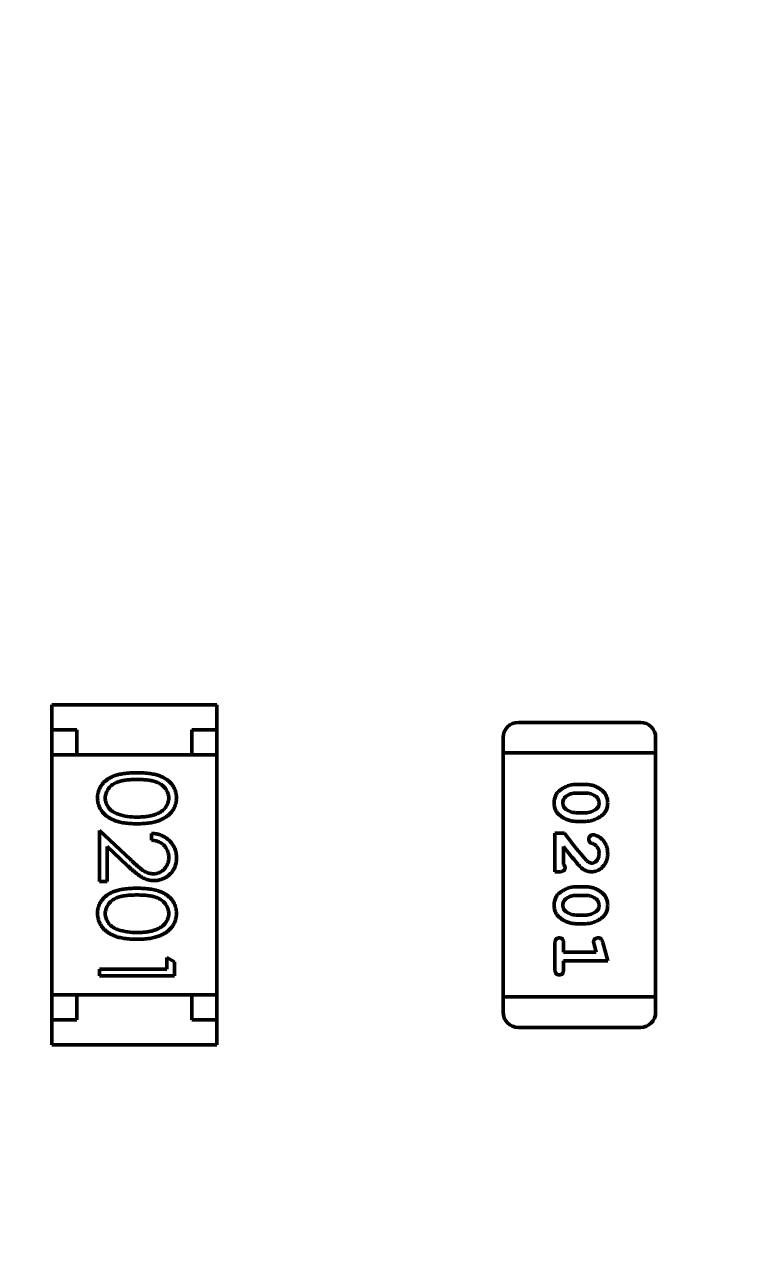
# Model space of a CAD drawing. Header units: millimetres. Extents: x 71 to 428, y 120 to 295.
# Drawn here: x 349.053 to 350.515, y 226.972 to 229.439 of the extents above; entities that cross this region are included whole.
import ezdxf

# ---------------------------------------------------------------- set-up
doc = ezdxf.new("R2010")
doc.units = ezdxf.units.MM
doc.header["$LTSCALE"] = 0.75
doc.layers.add('Dim', color=3, linetype='Continuous', lineweight=25)
doc.layers.add('Visible', color=7, linetype='Continuous', lineweight=50)
doc.layers.add('尺寸标注', color=3, linetype='Continuous')
doc.styles.get("Standard").update_dxf_attribs({"font": 'arial.ttf'})
doc.dimstyles.new('Dim-ISO-25', dxfattribs={"dimtxt": 3.5, "dimasz": 3.5, "dimexe": 2.1, "dimexo": 2.1, "dimgap": 1.4, "dimtad": 1, "dimzin": 12, "dimdsep": 46, "dimtxsty": 'Standard', "dimcen": 0, "dimazin": 3, "dimtp": 0.1, "dimtm": 0.1, "dimtfac": 0.714286, "dimtmove": 0, "dimatfit": 3, "dimfxl": 1, "dimtzin": 12, "dimarcsym": 0})

# ---------------------------------------------------------------- blocks, each defined once
blk = doc.blocks.new('*D140')
at = {"color": 0, "linetype": 'ByBlock', "lineweight": -2}
for p, q in [((325.4004, 221.7318), (325.4004, 264.5936)), ((354.8964, 258.3129), (354.8964, 264.5936)), ((325.4004, 262.4936), (354.8964, 262.4936))]:
    blk.add_line(p, q, dxfattribs=at)
at = {"color": 0, "linetype": 'ByBlock'}
for points in [[(325.4004, 262.4936), (328.9004, 261.9102), (328.9004, 263.0769)], [(354.8964, 262.4936), (351.3964, 261.9102), (351.3964, 263.0769)]]:
    blk.add_solid(points, dxfattribs=at)
at = {"layer": 'Defpoints', "color": 0, "linetype": 'ByBlock'}
for p in [(354.8964, 256.2129), (325.4004, 219.6318)]:
    blk.add_point(p, dxfattribs=at)
at = {"color": 0, "linetype": 'ByBlock', "lineweight": -2, "insert": (340.1484, 265.6806), "char_height": 3.5, "attachment_point": 5}
blk.add_mtext('\\A0;29.5', dxfattribs=at)
blk = doc.blocks.new('*D109')
at = {"color": 0, "linetype": 'ByBlock', "lineweight": -2}
for p, q in [((352.9086, 242.8617), (269.2309, 242.8617)), ((271.3309, 242.8617), (271.3309, 204.496)), ((301.8219, 204.496), (269.2309, 204.496))]:
    blk.add_line(p, q, dxfattribs=at)
at = {"color": 0, "linetype": 'ByBlock'}
for points in [[(271.3309, 242.8617), (270.7475, 239.3617), (271.9142, 239.3617)], [(271.3309, 204.496), (270.7475, 207.996), (271.9142, 207.996)]]:
    blk.add_solid(points, dxfattribs=at)
at = {"layer": 'Defpoints', "color": 0, "linetype": 'ByBlock'}
for p in [(355.0086, 242.8617), (303.9219, 204.496)]:
    blk.add_point(p, dxfattribs=at)
at = {"color": 0, "linetype": 'ByBlock', "lineweight": -2, "insert": (268.1427, 223.6788), "char_height": 3.5, "attachment_point": 5, "rotation": 90}
blk.add_mtext('\\A0;38.37', dxfattribs=at)

msp = doc.modelspace()

# ---------------------------------------------------------------- linework, layer by layer
at = {"layer": 'Visible'}
for p, q in [((349.1068, 228.08), (349.4368, 228.08)), ((349.1068, 228.08), (349.1068, 228.03)), ((349.4368, 228.08), (349.4368, 228.03)), ((350.283, 228.0446), (350.0391, 228.0446)), ((349.1068, 228.03), (349.1068, 227.98)), ((349.1568, 228.03), (349.1068, 228.03)), ((349.1568, 227.98), (349.1568, 228.03)), ((349.3868, 228.03), (349.3868, 227.98)), ((349.4368, 228.03), (349.3868, 228.03)), ((349.4368, 227.98), (349.4368, 228.03)), ((350.0086, 228.0142), (350.0086, 227.9837)), ((350.3134, 227.9837), (350.3134, 228.0142)), ((349.4368, 227.98), (349.1068, 227.98)), ((349.1068, 227.5), (349.1068, 227.98)), ((349.1568, 227.98), (349.3868, 227.98)), ((349.4368, 227.5), (349.4368, 227.98)), ((350.0086, 227.9837), (350.0391, 227.9837)), ((350.0086, 227.9837), (350.0086, 227.496)), ((350.0086, 227.9837), (350.0391, 227.9837)), ((350.283, 227.9837), (350.0391, 227.9837)), ((350.283, 227.9837), (350.0391, 227.9837)), ((350.283, 227.9837), (350.3134, 227.9837)), ((350.283, 227.9837), (350.3134, 227.9837)), ((350.3134, 227.496), (350.3134, 227.9837)), ((350.1553, 227.9207), (350.1731, 227.9207)), ((350.1556, 227.9034), (350.1728, 227.9034)), ((350.1731, 227.8468), (350.1553, 227.8468)), ((350.1728, 227.8641), (350.1556, 227.8641)), ((349.2021, 227.8285), (349.2642, 227.7704)), ((349.2021, 227.7266), (349.2021, 227.8285)), ((349.306, 227.8093), (349.306, 227.8228)), ((350.1123, 227.8232), (350.1312, 227.8232)), ((350.1123, 227.7461), (350.1123, 227.8232)), ((349.2175, 227.7964), (349.2175, 227.7266)), ((349.2576, 227.7589), (349.2175, 227.7964)), ((350.1296, 227.7965), (350.1296, 227.7603)), ((350.1201, 227.7461), (350.1123, 227.7461)), ((349.2175, 227.7266), (349.2021, 227.7266)), ((350.1553, 227.7162), (350.1731, 227.7162)), ((350.1556, 227.6989), (350.1728, 227.6989)), ((350.1728, 227.6596), (350.1556, 227.6596)), ((350.1731, 227.6423), (350.1553, 227.6423)), ((350.1123, 227.5511), (350.1123, 227.603)), ((350.1296, 227.603), (350.1296, 227.5857)), ((350.1945, 227.5857), (350.1904, 227.6007)), ((350.2078, 227.6049), (350.2177, 227.5684)), ((349.3367, 227.5747), (349.3521, 227.5659)), ((349.3367, 227.5516), (349.3367, 227.5747)), ((350.1296, 227.5857), (350.1945, 227.5857)), ((349.2021, 227.5516), (349.3367, 227.5516)), ((349.2021, 227.5382), (349.2021, 227.5516)), ((349.3521, 227.5659), (349.3521, 227.5382)), ((350.1296, 227.5684), (350.1296, 227.5511)), ((350.2177, 227.5684), (350.1296, 227.5684)), ((349.3521, 227.5382), (349.2021, 227.5382)), ((349.1068, 227.5), (349.1068, 227.45)), ((349.4368, 227.5), (349.1068, 227.5)), ((349.1568, 227.5), (349.3868, 227.5)), ((349.1568, 227.45), (349.1568, 227.5)), ((349.3868, 227.5), (349.3868, 227.45)), ((349.4368, 227.45), (349.4368, 227.5)), ((350.0391, 227.496), (350.0086, 227.496)), ((350.0086, 227.496), (350.0391, 227.496)), ((350.0086, 227.496), (350.0086, 227.4655)), ((350.0391, 227.496), (350.283, 227.496)), ((350.283, 227.496), (350.0391, 227.496)), ((350.3134, 227.496), (350.283, 227.496)), ((350.283, 227.496), (350.3134, 227.496)), ((350.3134, 227.4655), (350.3134, 227.496)), ((349.1068, 227.45), (349.1568, 227.45)), ((349.1068, 227.4), (349.1068, 227.45)), ((349.3868, 227.45), (349.4368, 227.45)), ((349.4368, 227.4), (349.4368, 227.45)), ((350.0391, 227.435), (350.283, 227.435)), ((349.1068, 227.4), (349.4368, 227.4))]:
    msp.add_line(p, q, dxfattribs=at)
at = {"layer": 'Visible', "extrusion": (0, 0, -1)}
msp.add_circle((-354.8964, 204.496), 47.93, dxfattribs=at)
for centre, start, end in [((-350.0391, 228.0142), 360, 90), ((-350.0391, 227.4655), 270, 360)]:
    msp.add_arc(centre, 0.0305, start, end, dxfattribs=at)
at = {"layer": 'Visible'}
for centre, radius, start, end in [((350.283, 228.0142), 0.0305, 0, 90), ((350.1549, 227.8689), 0.0345, 88.9143, 128.8744), ((350.1734, 227.8989), 0.0348, 268.967, 308.4954), ((349.2745, 227.9668), 0.1113, 251.6443, 271.3671), ((350.6753, 228.2198), 0.6732, 216.0869, 222.1374), ((350.8615, 228.3575), 0.9222, 217.4735, 220.1522), ((350.1549, 227.6644), 0.0345, 88.9143, 128.8744), ((350.1734, 227.6944), 0.0348, 268.967, 308.4954), ((349.2745, 227.736), 0.1113, 251.6443, 271.3671), ((350.2129, 227.6078), 0.0236, 184.1731, 197.5488), ((350.283, 227.4655), 0.0305, 270, 0)]:
    msp.add_arc(centre, radius, start, end, dxfattribs=at)
for points, knots in [([(349.1983, 227.8938), (349.1983, 227.895), (349.1983, 227.8973), (349.1987, 227.9008), (349.1994, 227.9041), (349.2003, 227.9074), (349.2014, 227.9106), (349.2029, 227.9137), (349.2046, 227.9167), (349.2065, 227.9196), (349.2087, 227.9224), (349.2111, 227.9251), (349.2139, 227.9275), (349.2168, 227.9298), (349.22, 227.932), (349.2235, 227.934), (349.2272, 227.9359), (349.2312, 227.9376), (349.2356, 227.9391), (349.2403, 227.9404), (349.2454, 227.9415), (349.251, 227.9424), (349.2569, 227.9431), (349.2633, 227.9436), (349.27, 227.9439), (349.2747, 227.9439), (349.2771, 227.9439)], [0, 0, 0, 0, 0.033787, 0.066622, 0.099285, 0.131361, 0.163585, 0.196104, 0.228902, 0.262158, 0.295991, 0.330218, 0.36506, 0.400951, 0.43762, 0.475708, 0.515381, 0.556414, 0.599765, 0.646424, 0.696431, 0.749782, 0.806573, 0.867436, 0.931887, 1, 1, 1, 1]), ([(349.2771, 227.9439), (349.2795, 227.9439), (349.2841, 227.9439), (349.2909, 227.9436), (349.2973, 227.9431), (349.3033, 227.9424), (349.3088, 227.9415), (349.3139, 227.9404), (349.3186, 227.9391), (349.3229, 227.9377), (349.3269, 227.936), (349.3306, 227.9342), (349.334, 227.9321), (349.3373, 227.93), (349.3402, 227.9277), (349.3429, 227.9252), (349.3454, 227.9225), (349.3476, 227.9197), (349.3496, 227.9168), (349.3513, 227.9137), (349.3527, 227.9106), (349.3539, 227.9074), (349.3548, 227.9041), (349.3555, 227.9008), (349.3559, 227.8973), (349.3559, 227.895), (349.356, 227.8938)], [0, 0, 0, 0, 0.068595, 0.133246, 0.194313, 0.251279, 0.304513, 0.354235, 0.400481, 0.443411, 0.484015, 0.523252, 0.561042, 0.5979, 0.633518, 0.668314, 0.702496, 0.736685, 0.770293, 0.803437, 0.835913, 0.86846, 0.900847, 0.933467, 0.966258, 1, 1, 1, 1]), ([(349.2771, 227.9305), (349.2751, 227.9305), (349.2712, 227.9305), (349.2656, 227.9302), (349.2603, 227.9298), (349.2554, 227.9294), (349.2509, 227.9287), (349.2468, 227.9279), (349.243, 227.927), (349.2396, 227.9259), (349.2365, 227.9247), (349.2336, 227.9233), (349.2309, 227.9219), (349.2283, 227.9202), (349.226, 227.9185), (349.2239, 227.9166), (349.222, 227.9145), (349.2197, 227.9117), (349.2173, 227.9079), (349.2152, 227.9032), (349.2139, 227.8983), (349.2137, 227.895), (349.2137, 227.8933)], [0, 0, 0, 0, 0.072951, 0.141584, 0.205926, 0.265301, 0.320597, 0.371817, 0.41879, 0.461699, 0.502134, 0.540804, 0.578181, 0.614297, 0.649678, 0.684299, 0.718359, 0.752081, 0.817652, 0.879722, 0.939966, 1, 1, 1, 1]), ([(349.3406, 227.8933), (349.3405, 227.895), (349.3403, 227.8983), (349.3391, 227.9032), (349.3369, 227.9079), (349.3346, 227.9117), (349.3323, 227.9145), (349.3304, 227.9165), (349.3283, 227.9184), (349.3259, 227.9202), (349.3234, 227.9218), (349.3207, 227.9233), (349.3178, 227.9247), (349.3147, 227.9259), (349.3113, 227.927), (349.3075, 227.9279), (349.3034, 227.9287), (349.2989, 227.9293), (349.294, 227.9299), (349.2887, 227.9302), (349.283, 227.9305), (349.2791, 227.9305), (349.2771, 227.9305)], [0, 0, 0, 0, 0.060387, 0.120883, 0.182755, 0.247811, 0.281299, 0.315088, 0.349702, 0.384857, 0.420966, 0.458511, 0.497175, 0.537602, 0.580503, 0.627468, 0.678388, 0.733983, 0.793747, 0.857714, 0.926698, 1, 1, 1, 1]), ([(350.1107, 227.8837), (350.1107, 227.8853), (350.1108, 227.8885), (350.1117, 227.8931), (350.113, 227.8973), (350.1146, 227.9005), (350.1162, 227.9028), (350.1176, 227.9046), (350.1193, 227.9063), (350.1211, 227.908), (350.1232, 227.9096), (350.1256, 227.9113), (350.1281, 227.9129), (350.1308, 227.9145), (350.1337, 227.9159), (350.1367, 227.9172), (350.1397, 227.9183), (350.1427, 227.9192), (350.1458, 227.9199), (350.1489, 227.9204), (350.1521, 227.9207), (350.1542, 227.9207), (350.1553, 227.9207)], [0, 0, 0, 0, 0.00000497342, 0.0000096394, 0.00001402095, 0.00001825168, 0.00002037965, 0.00002265599, 0.00002504403, 0.00002759278, 0.00003028011, 0.00003314629, 0.00003618373, 0.00003942054, 0.00004270743, 0.0000459775, 0.00004918291, 0.00005238891, 0.00005556952, 0.00005878627, 0.00006197839, 0.00006523258, 0.00006523258, 0.00006523258, 0.00006523258]), ([(350.1731, 227.9207), (350.1744, 227.9207), (350.177, 227.9207), (350.1808, 227.9202), (350.1847, 227.9195), (350.1885, 227.9184), (350.1922, 227.9171), (350.1959, 227.9154), (350.1996, 227.9135), (350.2032, 227.9113), (350.2066, 227.9088), (350.2096, 227.906), (350.2121, 227.903), (350.2141, 227.8997), (350.2157, 227.8961), (350.2168, 227.8923), (350.2176, 227.8882), (350.2176, 227.8854), (350.2177, 227.8839)], [0, 0, 0, 0, 0.00000392332, 0.00000781989, 0.00001171272, 0.00001567896, 0.00001965637, 0.0000237297, 0.00002787662, 0.00003216055, 0.00003639187, 0.00004045616, 0.00004438048, 0.00004824611, 0.00005213167, 0.00005611832, 0.00006024496, 0.00006456571, 0.00006456571, 0.00006456571, 0.00006456571]), ([(349.2771, 227.842), (349.2748, 227.842), (349.2703, 227.8421), (349.2638, 227.8424), (349.2576, 227.8429), (349.2518, 227.8436), (349.2463, 227.8446), (349.2412, 227.8458), (349.2365, 227.8471), (349.2321, 227.8487), (349.228, 227.8505), (349.2242, 227.8524), (349.2207, 227.8545), (349.2174, 227.8567), (349.2143, 227.8591), (349.2115, 227.8617), (349.209, 227.8645), (349.2067, 227.8674), (349.2048, 227.8704), (349.203, 227.8735), (349.2016, 227.8767), (349.2004, 227.8799), (349.1994, 227.8833), (349.1988, 227.8867), (349.1983, 227.8902), (349.1983, 227.8926), (349.1983, 227.8938)], [0, 0, 0, 0, 0.065063, 0.126773, 0.185516, 0.240765, 0.29298, 0.34225, 0.388919, 0.432776, 0.474628, 0.514775, 0.553606, 0.591426, 0.628028, 0.663804, 0.698984, 0.733591, 0.767628, 0.801208, 0.834264, 0.866981, 0.89972, 0.932702, 0.966176, 1, 1, 1, 1]), ([(349.2137, 227.8933), (349.2137, 227.8917), (349.2139, 227.8883), (349.2152, 227.8835), (349.2172, 227.8788), (349.2195, 227.8751), (349.2218, 227.8723), (349.2237, 227.8703), (349.2258, 227.8684), (349.2281, 227.8667), (349.2307, 227.8651), (349.2334, 227.8636), (349.2363, 227.8623), (349.2384, 227.8615), (349.2394, 227.8611)], [0, 0, 0, 0, 0.112813, 0.225394, 0.339595, 0.459675, 0.521735, 0.583926, 0.648174, 0.713881, 0.781004, 0.851451, 0.924051, 1, 1, 1, 1]), ([(349.356, 227.8938), (349.3559, 227.8926), (349.3559, 227.8902), (349.3555, 227.8867), (349.3548, 227.8833), (349.3539, 227.8799), (349.3527, 227.8767), (349.3513, 227.8735), (349.3496, 227.8704), (349.3476, 227.8675), (349.3453, 227.8646), (349.3428, 227.8619), (349.34, 227.8593), (349.337, 227.8569), (349.3337, 227.8546), (349.3302, 227.8525), (349.3263, 227.8506), (349.3222, 227.8488), (349.3178, 227.8472), (349.3131, 227.8458), (349.3079, 227.8446), (349.3025, 227.8437), (349.2966, 227.8429), (349.2904, 227.8424), (349.2838, 227.8421), (349.2794, 227.842), (349.2771, 227.842)], [0, 0, 0, 0, 0.033788, 0.067194, 0.099862, 0.132567, 0.165151, 0.197913, 0.231319, 0.265083, 0.299255, 0.334399, 0.369943, 0.406284, 0.444064, 0.482998, 0.523354, 0.565537, 0.609613, 0.656391, 0.705885, 0.758325, 0.813832, 0.872795, 0.934722, 1, 1, 1, 1]), ([(349.2771, 227.8555), (349.2789, 227.8555), (349.2824, 227.8555), (349.2876, 227.8557), (349.2925, 227.8562), (349.2972, 227.8567), (349.3016, 227.8574), (349.3058, 227.8582), (349.3097, 227.8593), (349.3133, 227.8605), (349.3168, 227.8618), (349.3199, 227.8632), (349.3229, 227.8648), (349.3256, 227.8665), (349.3281, 227.8683), (349.3303, 227.8702), (349.3323, 227.8723), (349.3346, 227.8751), (349.3369, 227.8789), (349.3391, 227.8836), (349.3403, 227.8884), (349.3405, 227.8917), (349.3406, 227.8933)], [0, 0, 0, 0, 0.065681, 0.128486, 0.188175, 0.245106, 0.299448, 0.350823, 0.399942, 0.446672, 0.491255, 0.533376, 0.573853, 0.612526, 0.649597, 0.685532, 0.720106, 0.753838, 0.818925, 0.880493, 0.940311, 1, 1, 1, 1]), ([(350.128, 227.8837), (350.128, 227.8854), (350.1281, 227.8878), (350.1298, 227.8916), (350.1303, 227.8926), (350.1318, 227.8944), (350.1325, 227.8951), (350.1333, 227.8958)], [-0.00130772, -0.00130772, -0.00130772, -0.00130772, -0.000568367, -0.000568367, -0.000303346, -0.000303346, 0, 0, 0, 0]), ([(350.1728, 227.9034), (350.1738, 227.9034), (350.1759, 227.9034), (350.179, 227.903), (350.1819, 227.9025), (350.1847, 227.9017), (350.1874, 227.9007), (350.1899, 227.8994), (350.1923, 227.8979), (350.1938, 227.8968), (350.1946, 227.8962)], [0, 0, 0, 0, 0.00000318492, 0.00000626087, 0.00000925103, 0.00001217896, 0.00001502895, 0.00001784239, 0.00002067728, 0.00002351442, 0.00002351442, 0.00002351442, 0.00002351442]), ([(350.1946, 227.8962), (350.195, 227.8958), (350.1959, 227.895), (350.1971, 227.8936), (350.1981, 227.8922), (350.1989, 227.8907), (350.1996, 227.8891), (350.2, 227.8874), (350.2003, 227.8857), (350.2003, 227.8844), (350.2004, 227.8838)], [0, 0, 0, 0, 0.00000183944, 0.00000361127, 0.00000533318, 0.000007034, 0.00000875084, 0.00001047589, 0.00001226209, 0.00001410398, 0.00001410398, 0.00001410398, 0.00001410398]), ([(350.1553, 227.8468), (350.154, 227.8468), (350.1514, 227.8469), (350.1475, 227.8473), (350.1437, 227.8481), (350.1399, 227.8491), (350.1361, 227.8505), (350.1324, 227.8522), (350.1287, 227.8541), (350.1251, 227.8563), (350.1217, 227.8588), (350.1188, 227.8616), (350.1163, 227.8646), (350.1142, 227.8679), (350.1126, 227.8715), (350.1115, 227.8753), (350.1108, 227.8794), (350.1107, 227.8823), (350.1107, 227.8837)], [0, 0, 0, 0, 0.00000392684, 0.00000785143, 0.00001177672, 0.00001571618, 0.00001972871, 0.00002380569, 0.00002796783, 0.00003225561, 0.00003649073, 0.00004054073, 0.00004446857, 0.0000483457, 0.00005223474, 0.00005622497, 0.00006035531, 0.00006470459, 0.00006470459, 0.00006470459, 0.00006470459]), ([(350.1338, 227.8714), (350.1333, 227.8718), (350.1324, 227.8725), (350.1313, 227.8739), (350.1302, 227.8753), (350.1294, 227.8768), (350.1288, 227.8784), (350.1283, 227.8801), (350.1281, 227.8818), (350.128, 227.883), (350.128, 227.8837)], [0, 0, 0, 0, 0.0000018202, 0.00000358945, 0.00000532878, 0.00000700563, 0.00000871996, 0.00001041883, 0.00001217822, 0.00001401743, 0.00001401743, 0.00001401743, 0.00001401743]), ([(350.1556, 227.8641), (350.1545, 227.8641), (350.1524, 227.8642), (350.1494, 227.8645), (350.1465, 227.8651), (350.1437, 227.8659), (350.141, 227.8669), (350.1385, 227.8682), (350.136, 227.8696), (350.1345, 227.8708), (350.1338, 227.8714)], [0, 0, 0, 0, 0.00000318535, 0.00000626171, 0.00000925226, 0.0000121569, 0.00001503035, 0.00001784417, 0.00002067944, 0.00002351696, 0.00002351696, 0.00002351696, 0.00002351696]), ([(350.2177, 227.8839), (350.2176, 227.8823), (350.2175, 227.8792), (350.2167, 227.8746), (350.2154, 227.8704), (350.2138, 227.8673), (350.2123, 227.8649), (350.2108, 227.8632), (350.2092, 227.8615), (350.2073, 227.8597), (350.2052, 227.8581), (350.2029, 227.8564), (350.2003, 227.8548), (350.1976, 227.8532), (350.1947, 227.8517), (350.1918, 227.8504), (350.1888, 227.8493), (350.1857, 227.8484), (350.1826, 227.8477), (350.1795, 227.8472), (350.1763, 227.8469), (350.1741, 227.8468), (350.1731, 227.8468)], [0, 0, 0, 0, 0.0000049509, 0.00000956577, 0.00001394934, 0.00001814864, 0.00002029821, 0.00002254065, 0.00002494766, 0.00002747925, 0.00003018326, 0.00003308541, 0.00003612424, 0.00003937499, 0.00004267473, 0.00004595618, 0.00004918637, 0.00005240085, 0.00005560716, 0.00005880481, 0.00006204786, 0.00006530354, 0.00006530354, 0.00006530354, 0.00006530354]), ([(350.2004, 227.8838), (350.2003, 227.8821), (350.2003, 227.8797), (350.1986, 227.8759), (350.1981, 227.875), (350.1966, 227.873), (350.1959, 227.8724), (350.1951, 227.8717)], [-0.001290056, -0.001290056, -0.001290056, -0.001290056, -0.000574455, -0.000574455, -0.000312129, -0.000312129, 0, 0, 0, 0]), ([(349.306, 227.8228), (349.3077, 227.8227), (349.3113, 227.8225), (349.3164, 227.8217), (349.3213, 227.8206), (349.3259, 227.8189), (349.3303, 227.8169), (349.3344, 227.8145), (349.3383, 227.8116), (349.3419, 227.8083), (349.3453, 227.8048), (349.3481, 227.8009), (349.3505, 227.7969), (349.3525, 227.7927), (349.3541, 227.7883), (349.3552, 227.7837), (349.3559, 227.7788), (349.3559, 227.7755), (349.356, 227.7739)], [0, 0, 0, 0, 0.068791, 0.135103, 0.198979, 0.261904, 0.323495, 0.385195, 0.446969, 0.509765, 0.572251, 0.633405, 0.693251, 0.752583, 0.812579, 0.873275, 0.93555, 1, 1, 1, 1]), ([(350.1799, 227.8112), (350.1799, 227.8118), (350.18, 227.813), (350.1805, 227.8146), (350.1813, 227.8161), (350.1824, 227.8175), (350.1837, 227.8186), (350.1852, 227.8194), (350.1867, 227.82), (350.1878, 227.82), (350.1883, 227.8201)], [0, 0, 0, 0, 0.00000173224, 0.00000338557, 0.00000506021, 0.00000680672, 0.00000853127, 0.00001015356, 0.00001173733, 0.00001335086, 0.00001335086, 0.00001335086, 0.00001335086]), ([(350.1883, 227.8201), (350.1892, 227.82), (350.1912, 227.8198), (350.1942, 227.8189), (350.1975, 227.8174), (350.2011, 227.8155), (350.2047, 227.813), (350.2079, 227.8098), (350.2108, 227.8062), (350.2132, 227.802), (350.2152, 227.7975), (350.2166, 227.7928), (350.2175, 227.7879), (350.2176, 227.7845), (350.2177, 227.7828)], [0, 0, 0, 0, 0.00000270097, 0.00000585083, 0.00000944726, 0.00001361474, 0.00001806426, 0.00002254117, 0.00002715344, 0.00003199017, 0.00003694194, 0.00004188211, 0.00004685466, 0.00005196179, 0.00005196179, 0.00005196179, 0.00005196179]), ([(349.3406, 227.7745), (349.3405, 227.7757), (349.3405, 227.778), (349.3401, 227.7814), (349.3393, 227.7846), (349.3383, 227.7877), (349.3371, 227.7906), (349.3355, 227.7934), (349.3336, 227.796), (349.3315, 227.7985), (349.3291, 227.8008), (349.3265, 227.8028), (349.3236, 227.8045), (349.3206, 227.806), (349.3172, 227.8073), (349.3137, 227.8082), (349.3099, 227.8089), (349.3073, 227.8092), (349.306, 227.8093)], [0, 0, 0, 0, 0.064439, 0.126547, 0.186887, 0.245878, 0.304041, 0.362191, 0.420976, 0.48066, 0.5406, 0.600689, 0.661936, 0.724443, 0.789038, 0.856314, 0.926352, 1, 1, 1, 1]), ([(350.1865, 227.8028), (350.1859, 227.803), (350.1849, 227.8034), (350.1835, 227.8041), (350.1823, 227.805), (350.1814, 227.806), (350.1807, 227.8072), (350.1802, 227.8084), (350.18, 227.8098), (350.1799, 227.8107), (350.1799, 227.8112)], [0, 0, 0, 0, 0.00000176971, 0.00000333785, 0.00000478827, 0.00000612499, 0.00000741067, 0.00000872109, 0.00001009523, 0.00001156844, 0.00001156844, 0.00001156844, 0.00001156844]), ([(350.195, 227.7978), (350.1945, 227.7983), (350.1934, 227.7994), (350.1914, 227.8006), (350.1891, 227.8018), (350.1874, 227.8024), (350.1865, 227.8028)], [0, 0, 0, 0, 0.000002175077, 0.000004534679, 0.00000710803, 0.00000994851, 0.00000994851, 0.00000994851, 0.00000994851]), ([(350.2004, 227.7829), (350.2003, 227.7852), (350.2003, 227.7877), (350.1977, 227.7946), (350.196, 227.7966), (350.195, 227.7978)], [0, 0, 0, 0, 0.000683895, 0.000683895, 0.001354625, 0.001354625, 0.001354625, 0.001354625]), ([(349.2642, 227.7704), (349.2657, 227.769), (349.2685, 227.7662), (349.2727, 227.7624), (349.2765, 227.7589), (349.28, 227.7558), (349.2833, 227.7532), (349.2863, 227.7508), (349.2889, 227.749), (349.2921, 227.7469), (349.2959, 227.7449), (349.3005, 227.7432), (349.3053, 227.7422), (349.3085, 227.7421), (349.3102, 227.742)], [0, 0, 0, 0, 0.110803, 0.212829, 0.306101, 0.390647, 0.466924, 0.534481, 0.593587, 0.644557, 0.7362, 0.825024, 0.911986, 1, 1, 1, 1]), ([(349.3102, 227.742), (349.3112, 227.742), (349.3132, 227.7421), (349.3162, 227.7426), (349.319, 227.7433), (349.3218, 227.7443), (349.3244, 227.7457), (349.3269, 227.7473), (349.3294, 227.7492), (349.3316, 227.7514), (349.3337, 227.7538), (349.3356, 227.7564), (349.3371, 227.7591), (349.3384, 227.7619), (349.3394, 227.7649), (349.3401, 227.768), (349.3405, 227.7712), (349.3405, 227.7734), (349.3406, 227.7745)], [0, 0, 0, 0, 0.061965, 0.122122, 0.180988, 0.239933, 0.299906, 0.359989, 0.421776, 0.486576, 0.551535, 0.615018, 0.677259, 0.73973, 0.80305, 0.866495, 0.931973, 1, 1, 1, 1]), ([(349.356, 227.7739), (349.3559, 227.7722), (349.3558, 227.769), (349.3552, 227.7643), (349.3542, 227.7598), (349.3528, 227.7555), (349.3508, 227.7515), (349.3485, 227.7478), (349.3459, 227.7442), (349.3427, 227.741), (349.3394, 227.7381), (349.3358, 227.7356), (349.3321, 227.7334), (349.3283, 227.7316), (349.3242, 227.7303), (349.3201, 227.7292), (349.3158, 227.7287), (349.3129, 227.7286), (349.3114, 227.7285)], [0, 0, 0, 0, 0.069475, 0.136517, 0.200789, 0.26383, 0.325735, 0.387291, 0.449509, 0.512968, 0.576275, 0.63758, 0.697903, 0.757172, 0.816599, 0.876653, 0.93729, 1, 1, 1, 1]), ([(350.2177, 227.7828), (350.2176, 227.7815), (350.2176, 227.7789), (350.2172, 227.7751), (350.2164, 227.7716), (350.2154, 227.7681), (350.214, 227.7649), (350.2123, 227.7619), (350.2104, 227.759), (350.2081, 227.7564), (350.2057, 227.754), (350.2031, 227.7519), (350.2004, 227.7501), (350.1975, 227.7486), (350.1946, 227.7475), (350.1915, 227.7467), (350.1882, 227.7462), (350.186, 227.7462), (350.1849, 227.7461)], [0, 0, 0, 0, 0.00000396152, 0.00000777318, 0.00001144186, 0.00001501091, 0.00001850341, 0.0000219689, 0.00002545535, 0.0000289496, 0.00003241385, 0.00003575633, 0.00003900914, 0.00004220711, 0.00004540995, 0.00004860867, 0.00005188381, 0.00005525319, 0.00005525319, 0.00005525319, 0.00005525319]), ([(350.1858, 227.7634), (350.1868, 227.7635), (350.1886, 227.7636), (350.1914, 227.7647), (350.1938, 227.7664), (350.1961, 227.7687), (350.198, 227.7716), (350.1994, 227.775), (350.2002, 227.7788), (350.2003, 227.7815), (350.2004, 227.7829)], [0, 0, 0, 0, 0.00000276995, 0.00000554886, 0.00000847062, 0.00001170472, 0.00001512547, 0.00001868094, 0.00002249375, 0.00002666224, 0.00002666224, 0.00002666224, 0.00002666224]), ([(349.3114, 227.7285), (349.3093, 227.7286), (349.3051, 227.7288), (349.2991, 227.73), (349.2932, 227.7319), (349.2884, 227.7342), (349.2846, 227.7366), (349.2814, 227.7387), (349.278, 227.7411), (349.2744, 227.744), (349.2705, 227.7472), (349.2664, 227.7507), (349.2621, 227.7547), (349.2591, 227.7575), (349.2576, 227.7589)], [0, 0, 0, 0, 0.098702, 0.195672, 0.292422, 0.391343, 0.444462, 0.504229, 0.570352, 0.642546, 0.722288, 0.807921, 0.90047, 1, 1, 1, 1]), ([(350.1327, 227.7548), (350.1327, 227.7541), (350.1326, 227.7529), (350.1321, 227.7512), (350.1312, 227.7497), (350.1299, 227.7484), (350.1281, 227.7473), (350.1259, 227.7466), (350.1232, 227.7462), (350.1212, 227.7461), (350.1201, 227.7461)], [0, 0, 0, 0, 0.00000187764, 0.00000361327, 0.00000531251, 0.0000070813, 0.00000902226, 0.00001129545, 0.00001397833, 0.00001713871, 0.00001713871, 0.00001713871, 0.00001713871]), ([(350.1296, 227.7603), (350.1301, 227.7598), (350.1309, 227.759), (350.1319, 227.7575), (350.1326, 227.7562), (350.1327, 227.7552), (350.1327, 227.7548)], [0, 0, 0, 0, 0.000001979447, 0.000003689122, 0.000005162448, 0.000006502727, 0.000006502727, 0.000006502727, 0.000006502727]), ([(350.1849, 227.7461), (350.1838, 227.7462), (350.1815, 227.7462), (350.1782, 227.7468), (350.1751, 227.7477), (350.1725, 227.7488), (350.1705, 227.7499), (350.1688, 227.751), (350.1671, 227.7523), (350.1652, 227.754), (350.1632, 227.7558), (350.1611, 227.7579), (350.1589, 227.7603), (350.1574, 227.762), (350.1566, 227.7629)], [0, 0, 0, 0, 0.00000342014, 0.00000675686, 0.0000100548, 0.00001336016, 0.00001511038, 0.00001710808, 0.00001935068, 0.00002182599, 0.00002457522, 0.00002758559, 0.00003084269, 0.00003438436, 0.00003438436, 0.00003438436, 0.00003438436]), ([(350.1761, 227.7682), (350.177, 227.7675), (350.1785, 227.7661), (350.181, 227.7646), (350.1834, 227.7636), (350.1851, 227.7635), (350.1858, 227.7634)], [0, 0, 0, 0, 0.00000327363, 0.00000614506, 0.00000868134, 0.00001102863, 0.00001102863, 0.00001102863, 0.00001102863]), ([(349.1983, 227.663), (349.1983, 227.6642), (349.1983, 227.6665), (349.1987, 227.67), (349.1994, 227.6733), (349.2003, 227.6766), (349.2014, 227.6798), (349.2029, 227.6829), (349.2046, 227.6859), (349.2065, 227.6888), (349.2087, 227.6916), (349.2111, 227.6943), (349.2139, 227.6968), (349.2168, 227.6991), (349.22, 227.7012), (349.2235, 227.7032), (349.2272, 227.7051), (349.2312, 227.7068), (349.2356, 227.7083), (349.2403, 227.7096), (349.2454, 227.7107), (349.251, 227.7116), (349.2569, 227.7123), (349.2633, 227.7128), (349.27, 227.7131), (349.2747, 227.7131), (349.2771, 227.7132)], [0, 0, 0, 0, 0.033787, 0.066622, 0.099285, 0.131361, 0.163585, 0.196104, 0.228902, 0.262158, 0.295991, 0.330218, 0.36506, 0.400951, 0.43762, 0.475708, 0.515381, 0.556414, 0.599765, 0.646424, 0.696431, 0.749782, 0.806573, 0.867436, 0.931887, 1, 1, 1, 1]), ([(349.2771, 227.6997), (349.2751, 227.6997), (349.2712, 227.6997), (349.2656, 227.6994), (349.2603, 227.6991), (349.2554, 227.6986), (349.2509, 227.6979), (349.2468, 227.6972), (349.243, 227.6963), (349.2396, 227.6952), (349.2365, 227.6939), (349.2336, 227.6926), (349.2309, 227.6911), (349.2283, 227.6895), (349.226, 227.6877), (349.2239, 227.6858), (349.222, 227.6837), (349.2197, 227.6809), (349.2173, 227.6771), (349.2152, 227.6724), (349.2139, 227.6675), (349.2137, 227.6642), (349.2137, 227.6626)], [0, 0, 0, 0, 0.072951, 0.141584, 0.205926, 0.265301, 0.320597, 0.371817, 0.41879, 0.461699, 0.502134, 0.540804, 0.578181, 0.614297, 0.649678, 0.684299, 0.718359, 0.752081, 0.817652, 0.879722, 0.939966, 1, 1, 1, 1]), ([(349.2771, 227.7132), (349.2795, 227.7131), (349.2841, 227.7131), (349.2909, 227.7128), (349.2973, 227.7123), (349.3033, 227.7116), (349.3088, 227.7108), (349.3139, 227.7097), (349.3186, 227.7084), (349.3229, 227.7069), (349.3269, 227.7052), (349.3306, 227.7034), (349.334, 227.7014), (349.3373, 227.6992), (349.3402, 227.6969), (349.3429, 227.6944), (349.3454, 227.6918), (349.3476, 227.689), (349.3496, 227.686), (349.3513, 227.683), (349.3527, 227.6799), (349.3539, 227.6766), (349.3548, 227.6734), (349.3555, 227.67), (349.3559, 227.6665), (349.3559, 227.6642), (349.356, 227.663)], [0, 0, 0, 0, 0.068595, 0.133246, 0.194313, 0.251279, 0.304513, 0.354235, 0.400481, 0.443411, 0.484015, 0.523252, 0.561042, 0.5979, 0.633518, 0.668314, 0.702496, 0.736685, 0.770293, 0.803437, 0.835913, 0.86846, 0.900847, 0.933467, 0.966258, 1, 1, 1, 1]), ([(349.3406, 227.6626), (349.3405, 227.6642), (349.3403, 227.6675), (349.3391, 227.6724), (349.3369, 227.6771), (349.3346, 227.6809), (349.3323, 227.6837), (349.3304, 227.6858), (349.3283, 227.6877), (349.3259, 227.6894), (349.3234, 227.691), (349.3207, 227.6925), (349.3178, 227.6939), (349.3147, 227.6951), (349.3113, 227.6962), (349.3075, 227.6971), (349.3034, 227.698), (349.2989, 227.6986), (349.294, 227.6991), (349.2887, 227.6994), (349.283, 227.6997), (349.2791, 227.6997), (349.2771, 227.6997)], [0, 0, 0, 0, 0.060387, 0.120883, 0.182755, 0.247811, 0.281299, 0.315088, 0.349702, 0.384857, 0.420966, 0.458511, 0.497175, 0.537602, 0.580503, 0.627468, 0.678388, 0.733983, 0.793747, 0.857714, 0.926698, 1, 1, 1, 1]), ([(350.1107, 227.6792), (350.1107, 227.6808), (350.1108, 227.684), (350.1117, 227.6886), (350.113, 227.6928), (350.1146, 227.696), (350.1162, 227.6983), (350.1176, 227.7001), (350.1193, 227.7018), (350.1211, 227.7035), (350.1232, 227.7051), (350.1256, 227.7067), (350.1281, 227.7084), (350.1308, 227.7099), (350.1337, 227.7114), (350.1367, 227.7127), (350.1397, 227.7138), (350.1427, 227.7147), (350.1458, 227.7154), (350.1489, 227.7159), (350.1521, 227.7162), (350.1542, 227.7162), (350.1553, 227.7162)], [0, 0, 0, 0, 0.00000497342, 0.0000096394, 0.00001402095, 0.00001825168, 0.00002037965, 0.00002265599, 0.00002504403, 0.00002759278, 0.00003028011, 0.00003314629, 0.00003618373, 0.00003942054, 0.00004270743, 0.0000459775, 0.00004918291, 0.00005238891, 0.00005556952, 0.00005878627, 0.00006197839, 0.00006523258, 0.00006523258, 0.00006523258, 0.00006523258]), ([(350.1728, 227.6989), (350.1738, 227.6989), (350.1759, 227.6988), (350.179, 227.6985), (350.1819, 227.698), (350.1847, 227.6971), (350.1874, 227.6962), (350.1899, 227.6949), (350.1923, 227.6934), (350.1938, 227.6923), (350.1946, 227.6917)], [0, 0, 0, 0, 0.00000318492, 0.00000626087, 0.00000925103, 0.00001217896, 0.00001502895, 0.00001784239, 0.00002067728, 0.00002351442, 0.00002351442, 0.00002351442, 0.00002351442]), ([(350.1731, 227.7162), (350.1744, 227.7162), (350.177, 227.7161), (350.1808, 227.7157), (350.1847, 227.715), (350.1885, 227.7139), (350.1922, 227.7126), (350.1959, 227.7109), (350.1996, 227.709), (350.2032, 227.7068), (350.2066, 227.7043), (350.2096, 227.7015), (350.2121, 227.6985), (350.2141, 227.6952), (350.2157, 227.6916), (350.2168, 227.6878), (350.2176, 227.6837), (350.2176, 227.6809), (350.2177, 227.6794)], [0, 0, 0, 0, 0.00000392332, 0.00000781989, 0.00001171272, 0.00001567896, 0.00001965637, 0.0000237297, 0.00002787662, 0.00003216055, 0.00003639187, 0.00004045616, 0.00004438048, 0.00004824611, 0.00005213167, 0.00005611832, 0.00006024496, 0.00006456571, 0.00006456571, 0.00006456571, 0.00006456571]), ([(350.1553, 227.6423), (350.154, 227.6423), (350.1514, 227.6424), (350.1475, 227.6428), (350.1437, 227.6436), (350.1399, 227.6446), (350.1361, 227.646), (350.1324, 227.6476), (350.1287, 227.6496), (350.1251, 227.6518), (350.1217, 227.6543), (350.1188, 227.6571), (350.1163, 227.6601), (350.1142, 227.6634), (350.1126, 227.667), (350.1115, 227.6708), (350.1108, 227.6749), (350.1107, 227.6777), (350.1107, 227.6792)], [0, 0, 0, 0, 0.00000392684, 0.00000785143, 0.00001177672, 0.00001571618, 0.00001972871, 0.00002380569, 0.00002796783, 0.00003225561, 0.00003649073, 0.00004054073, 0.00004446857, 0.0000483457, 0.00005223474, 0.00005622497, 0.00006035531, 0.00006470459, 0.00006470459, 0.00006470459, 0.00006470459]), ([(350.128, 227.6791), (350.128, 227.6811), (350.1281, 227.6833), (350.1298, 227.6871), (350.1303, 227.688), (350.1318, 227.6899), (350.1325, 227.6906), (350.1333, 227.6913)], [-0.001302871, -0.001302871, -0.001302871, -0.001302871, -0.000568367, -0.000568367, -0.000303346, -0.000303346, 0, 0, 0, 0]), ([(350.1338, 227.6668), (350.1333, 227.6672), (350.1324, 227.668), (350.1313, 227.6694), (350.1302, 227.6708), (350.1294, 227.6723), (350.1288, 227.6739), (350.1283, 227.6756), (350.1281, 227.6773), (350.128, 227.6785), (350.128, 227.6791)], [0, 0, 0, 0, 0.0000018202, 0.00000358945, 0.00000532878, 0.00000700563, 0.00000871996, 0.00001041883, 0.00001217822, 0.00001401743, 0.00001401743, 0.00001401743, 0.00001401743]), ([(350.2177, 227.6794), (350.2176, 227.6778), (350.2175, 227.6746), (350.2167, 227.6701), (350.2154, 227.6659), (350.2138, 227.6628), (350.2123, 227.6604), (350.2108, 227.6587), (350.2092, 227.6569), (350.2073, 227.6552), (350.2052, 227.6536), (350.2029, 227.6519), (350.2003, 227.6503), (350.1976, 227.6487), (350.1947, 227.6472), (350.1918, 227.6459), (350.1888, 227.6448), (350.1857, 227.6439), (350.1826, 227.6432), (350.1795, 227.6426), (350.1763, 227.6424), (350.1741, 227.6423), (350.1731, 227.6423)], [0, 0, 0, 0, 0.0000049509, 0.00000956577, 0.00001394934, 0.00001814864, 0.00002029821, 0.00002254065, 0.00002494766, 0.00002747925, 0.00003018326, 0.00003308541, 0.00003612424, 0.00003937499, 0.00004267473, 0.00004595618, 0.00004918637, 0.00005240085, 0.00005560716, 0.00005880481, 0.00006204786, 0.00006530354, 0.00006530354, 0.00006530354, 0.00006530354]), ([(350.1946, 227.6917), (350.195, 227.6913), (350.1959, 227.6905), (350.1971, 227.6891), (350.1981, 227.6877), (350.1989, 227.6862), (350.1996, 227.6846), (350.2, 227.6829), (350.2003, 227.6811), (350.2003, 227.6799), (350.2004, 227.6793)], [0, 0, 0, 0, 0.00000183944, 0.00000361127, 0.00000533318, 0.000007034, 0.00000875084, 0.00001047589, 0.00001226209, 0.00001410398, 0.00001410398, 0.00001410398, 0.00001410398]), ([(350.2004, 227.6793), (350.2003, 227.6776), (350.2003, 227.6752), (350.1986, 227.6714), (350.1981, 227.6705), (350.1966, 227.6685), (350.1959, 227.6679), (350.1951, 227.6672)], [-0.001290056, -0.001290056, -0.001290056, -0.001290056, -0.000574455, -0.000574455, -0.000312129, -0.000312129, 0, 0, 0, 0]), ([(349.2771, 227.6112), (349.2748, 227.6113), (349.2703, 227.6113), (349.2638, 227.6116), (349.2576, 227.6122), (349.2518, 227.6129), (349.2463, 227.6138), (349.2412, 227.615), (349.2365, 227.6163), (349.2321, 227.6179), (349.228, 227.6197), (349.2242, 227.6216), (349.2207, 227.6237), (349.2174, 227.626), (349.2143, 227.6284), (349.2115, 227.631), (349.209, 227.6337), (349.2067, 227.6366), (349.2048, 227.6396), (349.203, 227.6427), (349.2016, 227.6459), (349.2004, 227.6491), (349.1994, 227.6525), (349.1988, 227.6559), (349.1983, 227.6594), (349.1983, 227.6618), (349.1983, 227.663)], [0, 0, 0, 0, 0.065063, 0.126773, 0.185516, 0.240765, 0.29298, 0.34225, 0.388919, 0.432776, 0.474628, 0.514775, 0.553606, 0.591426, 0.628028, 0.663804, 0.698984, 0.733591, 0.767628, 0.801208, 0.834264, 0.866981, 0.89972, 0.932702, 0.966176, 1, 1, 1, 1]), ([(349.2137, 227.6626), (349.2137, 227.6609), (349.2139, 227.6576), (349.2152, 227.6527), (349.2172, 227.648), (349.2195, 227.6443), (349.2218, 227.6415), (349.2237, 227.6395), (349.2258, 227.6377), (349.2281, 227.6359), (349.2307, 227.6343), (349.2334, 227.6329), (349.2363, 227.6315), (349.2384, 227.6308), (349.2394, 227.6304)], [0, 0, 0, 0, 0.112813, 0.225394, 0.339595, 0.459675, 0.521735, 0.583926, 0.648174, 0.713881, 0.781004, 0.851451, 0.924051, 1, 1, 1, 1]), ([(349.356, 227.663), (349.3559, 227.6618), (349.3559, 227.6594), (349.3555, 227.6559), (349.3548, 227.6525), (349.3539, 227.6492), (349.3527, 227.6459), (349.3513, 227.6427), (349.3496, 227.6397), (349.3476, 227.6367), (349.3453, 227.6338), (349.3428, 227.6311), (349.34, 227.6285), (349.337, 227.6261), (349.3337, 227.6239), (349.3302, 227.6217), (349.3263, 227.6198), (349.3222, 227.618), (349.3178, 227.6164), (349.3131, 227.615), (349.3079, 227.6138), (349.3025, 227.6129), (349.2966, 227.6121), (349.2904, 227.6116), (349.2838, 227.6113), (349.2794, 227.6113), (349.2771, 227.6112)], [0, 0, 0, 0, 0.033788, 0.067194, 0.099862, 0.132567, 0.165151, 0.197913, 0.231319, 0.265083, 0.299255, 0.334399, 0.369943, 0.406284, 0.444064, 0.482998, 0.523354, 0.565537, 0.609613, 0.656391, 0.705885, 0.758325, 0.813832, 0.872795, 0.934722, 1, 1, 1, 1]), ([(349.2771, 227.6247), (349.2789, 227.6247), (349.2824, 227.6248), (349.2876, 227.6249), (349.2925, 227.6254), (349.2972, 227.6259), (349.3016, 227.6267), (349.3058, 227.6275), (349.3097, 227.6285), (349.3133, 227.6297), (349.3168, 227.631), (349.3199, 227.6325), (349.3229, 227.634), (349.3256, 227.6357), (349.3281, 227.6375), (349.3303, 227.6395), (349.3323, 227.6415), (349.3346, 227.6444), (349.3369, 227.6481), (349.3391, 227.6528), (349.3403, 227.6576), (349.3405, 227.6609), (349.3406, 227.6626)], [0, 0, 0, 0, 0.065681, 0.128486, 0.188175, 0.245106, 0.299448, 0.350823, 0.399942, 0.446672, 0.491255, 0.533376, 0.573853, 0.612526, 0.649597, 0.685532, 0.720106, 0.753838, 0.818925, 0.880493, 0.940311, 1, 1, 1, 1]), ([(350.1556, 227.6596), (350.1545, 227.6596), (350.1524, 227.6597), (350.1494, 227.66), (350.1465, 227.6605), (350.1437, 227.6614), (350.141, 227.6624), (350.1385, 227.6637), (350.136, 227.6651), (350.1345, 227.6663), (350.1338, 227.6668)], [0, 0, 0, 0, 0.00000318535, 0.00000626171, 0.00000925226, 0.0000121569, 0.00001503035, 0.00001784417, 0.00002067944, 0.00002351696, 0.00002351696, 0.00002351696, 0.00002351696]), ([(350.1123, 227.603), (350.1123, 227.6039), (350.1123, 227.6055), (350.1128, 227.6079), (350.1135, 227.6098), (350.1146, 227.6114), (350.1159, 227.6125), (350.1174, 227.6134), (350.1191, 227.6139), (350.1203, 227.6139), (350.1209, 227.614)], [0, 0, 0, 0, 0.00000267139, 0.0000050182, 0.00000704044, 0.00000888684, 0.00001060418, 0.00001227988, 0.00001399093, 0.00001580988, 0.00001580988, 0.00001580988, 0.00001580988]), ([(350.1209, 227.614), (350.1215, 227.6139), (350.1227, 227.6139), (350.1244, 227.6134), (350.1259, 227.6125), (350.1272, 227.6114), (350.1283, 227.6098), (350.1291, 227.6079), (350.1295, 227.6055), (350.1296, 227.6039), (350.1296, 227.603)], [0, 0, 0, 0, 0.00000181765, 0.00000352748, 0.00000518059, 0.00000689671, 0.00000874178, 0.00001077158, 0.00001311671, 0.00001578619, 0.00001578619, 0.00001578619, 0.00001578619]), ([(350.1894, 227.6061), (350.1894, 227.6066), (350.1895, 227.6076), (350.19, 227.6091), (350.1908, 227.6105), (350.192, 227.6117), (350.1934, 227.6127), (350.195, 227.6134), (350.1968, 227.6139), (350.198, 227.614), (350.1986, 227.614)], [0, 0, 0, 0, 0.00000155142, 0.00000307615, 0.00000463796, 0.00000633435, 0.00000808701, 0.00000980672, 0.0000115757, 0.0000134416, 0.0000134416, 0.0000134416, 0.0000134416]), ([(350.1986, 227.614), (350.1992, 227.614), (350.2003, 227.6139), (350.2018, 227.6136), (350.2031, 227.613), (350.2043, 227.6122), (350.2053, 227.6111), (350.2062, 227.6094), (350.2071, 227.6073), (350.2075, 227.6058), (350.2078, 227.6049)], [0, 0, 0, 0, 0.0000016554, 0.00000317637, 0.00000457095, 0.00000589892, 0.0000073621, 0.00000919188, 0.00001140337, 0.00001403183, 0.00001403183, 0.00001403183, 0.00001403183]), ([(350.1209, 227.54), (350.1203, 227.5401), (350.1191, 227.5401), (350.1174, 227.5406), (350.1159, 227.5415), (350.1146, 227.5426), (350.1135, 227.5442), (350.1128, 227.5462), (350.1123, 227.5485), (350.1123, 227.5502), (350.1123, 227.5511)], [0, 0, 0, 0, 0.00000180137, 0.00000349589, 0.00000515538, 0.00000687211, 0.0000086808, 0.0000106835, 0.00001300762, 0.0000156532, 0.0000156532, 0.0000156532, 0.0000156532]), ([(350.1296, 227.5511), (350.1296, 227.5502), (350.1295, 227.5485), (350.1291, 227.5461), (350.1283, 227.5442), (350.1272, 227.5426), (350.1259, 227.5415), (350.1244, 227.5406), (350.1227, 227.5401), (350.1215, 227.5401), (350.1209, 227.54)], [0, 0, 0, 0, 0.00000266875, 0.00000501324, 0.00000704249, 0.00000886703, 0.0000105988, 0.00001225146, 0.00001396082, 0.00001577798, 0.00001577798, 0.00001577798, 0.00001577798])]:
    msp.add_open_spline(points, degree=3, knots=knots, dxfattribs=at)

# ---------------------------------------------------------------- dimensions: what is measured, and where the dimension line sits
at = {"layer": 'Dim'}
dim = msp.add_linear_dim(base=(271.3309, 204.496), p1=(355.0086, 242.8617), p2=(303.9219, 204.496), angle=90, dimstyle='Dim-ISO-25', dxfattribs=at)
dim.commit()
dim.dimension.update_dxf_attribs({"geometry": '*D109', "text_midpoint": (268.1427, 223.6788)})
at = {"layer": '尺寸标注'}
dim = msp.add_linear_dim(base=(354.8964, 262.4936), p1=(325.4004, 219.6318), p2=(354.8964, 256.2129), dimstyle='Dim-ISO-25', dxfattribs=at)
dim.commit()
dim.dimension.update_dxf_attribs({"geometry": '*D140', "text_midpoint": (340.1484, 265.6806)})

doc.saveas('drawing.dxf')
